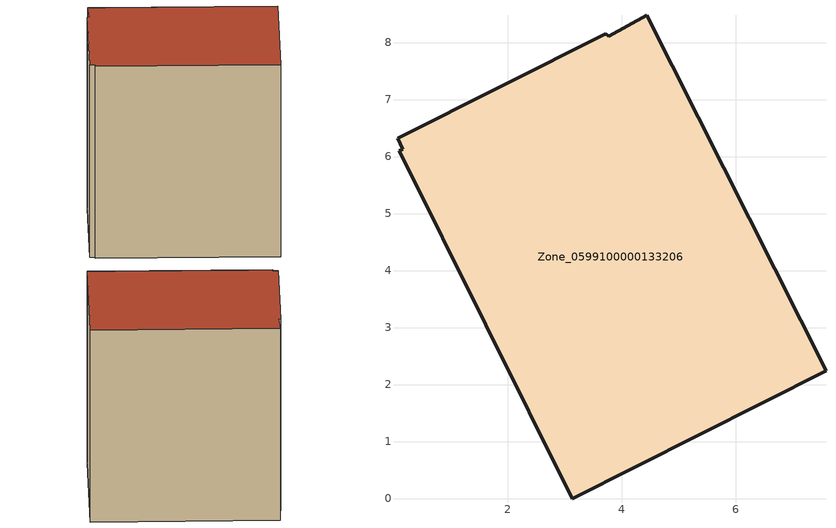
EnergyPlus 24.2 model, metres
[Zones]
Zone_0599100000133206
 floor ground (C_G): 3.77,8.11 4.44,8.47 7.58,2.24 3.13,0 0.1,6.1 0.15,6.13 0.06,6.32 3.72,8.16 z0
 wall outside (C_F): 3.72,8.16 0.06,6.32 0.15,6.13 0.1,6.1 3.13,0 7.58,2.24 4.44,8.47 3.77,8.11 3.72,8.16 z0:7.82
 roof outside (C_R): 4.44,8.47 3.77,8.11 3.72,8.16 0.06,6.32 0.15,6.13 0.1,6.1 3.13,0 7.58,2.24 z7.82
[BUILDING]
Pand.0599100000133206: North Axis=0; Terrain=City; Loads Convergence Tolerance Value=0.04; Temperature Convergence Tolerance Value=0.4; Solar Distribution=FullExterior; Maximum Number of Warmup Days=25; Minimum Number of Warmup Days=1
[Site:Location]
Rotterdam.The.Hague.AP_ZH_NLD Design_Conditions: Latitude=51.96; Longitude=4.45; Time Zone=1; Elevation=-4.5
[SITE:GROUNDTEMPERATURE:BUILDINGSURFACE]
18, 18, 18, 18, 18, 18, 18, 18, 18, 18, 18, 18
[MATERIAL] Thermal Absorptance=0.9; Solar Absorptance=0.7; Visible Absorptance=0.7
Name | Roughness | Thickness | Conductivity | Density | Specific Heat
G.TC.1946 | MediumSmooth | 0.15 | 1 | 540 | 1210
F.TC.1946 | Rough | 0.3 | 0.857143 | 1920 | 840
R.TC.1946 | MediumRough | 0.2 | 0.909091 | 1500 | 1000
[CONSTRUCTION]
C_G: G.TC.1946
C_F: F.TC.1946
C_R: R.TC.1946
[ZONE]
Zone_0599100000133206: Type=1; Multiplier=1; Ceiling Height=Autocalculate; Volume=Autocalculate; Floor Area=autocalculate; Part of Total Floor Area=Yes
[ZONEINFILTRATION:DESIGNFLOWRATE]
Infil_Zone_0599100000133206: Zone or ZoneList or Space or SpaceList=Zone_0599100000133206; Schedule=AlwaysOn; Design Flow Rate Calculation Method=Flow/Area; Flow Rate per Floor Area=0.003; Constant Term Coefficient=1; Temperature Term Coefficient=0; Velocity Term Coefficient=0; Velocity Squared Term Coefficient=0
[HVACTEMPLATE:ZONE:IDEALLOADSAIRSYSTEM]
Zone_0599100000133206: Maximum Heating Supply Air Temperature=50; Minimum Cooling Supply Air Temperature=13; Maximum Heating Supply Air Humidity Ratio=0.0156; Minimum Cooling Supply Air Humidity Ratio=0.0077; Heating Limit=NoLimit; Cooling Limit=NoLimit; Dehumidification Control Type=ConstantSensibleHeatRatio; Cooling Sensible Heat Ratio=0.7; Dehumidification Setpoint=60; Humidification Control Type=None; Humidification Setpoint=30; Outdoor Air Method=None; Outdoor Air Flow Rate per Person=0.00944; Outdoor Air Flow Rate per Zone Floor Area=0; Outdoor Air Flow Rate per Zone=0; Demand Controlled Ventilation Type=None; Outdoor Air Economizer Type=NoEconomizer; Heat Recovery Type=None; Sensible Heat Recovery Effectiveness=0.7; Latent Heat Recovery Effectiveness=0.65
[ZONECONTROL:THERMOSTAT]
ThermostatControl_Zone_0599100000133206: Zone or ZoneList=Zone_0599100000133206; Control Type Schedule=DualSetpointControlType; Control 1=Thermostat_Zone_0599100000133206; Temperature Difference Between Cutout And Setpoint=0
[THERMOSTATSETPOINT:DUALSETPOINT]
Thermostat_Zone_0599100000133206: Heating Setpoint Temperature Schedule=HeatingSetpoint_Zone_0599100000133206; Cooling Setpoint Temperature Schedule=CoolingSetpoint_Zone_0599100000133206
[SCHEDULE:COMPACT]
HeatingSetpoint_Zone_0599100000133206: Through: 12/31, For: AllDays, Until: 24:00, 21
CoolingSetpoint_Zone_0599100000133206: Through: 12/31, For: AllDays, Until: 24:00, 24
DualSetpointControlType: Through: 12/31, For: AllDays, Until: 24:00, 4
AlwaysOn: Through: 12/31, For: AllDays, Until: 24:00, 1
